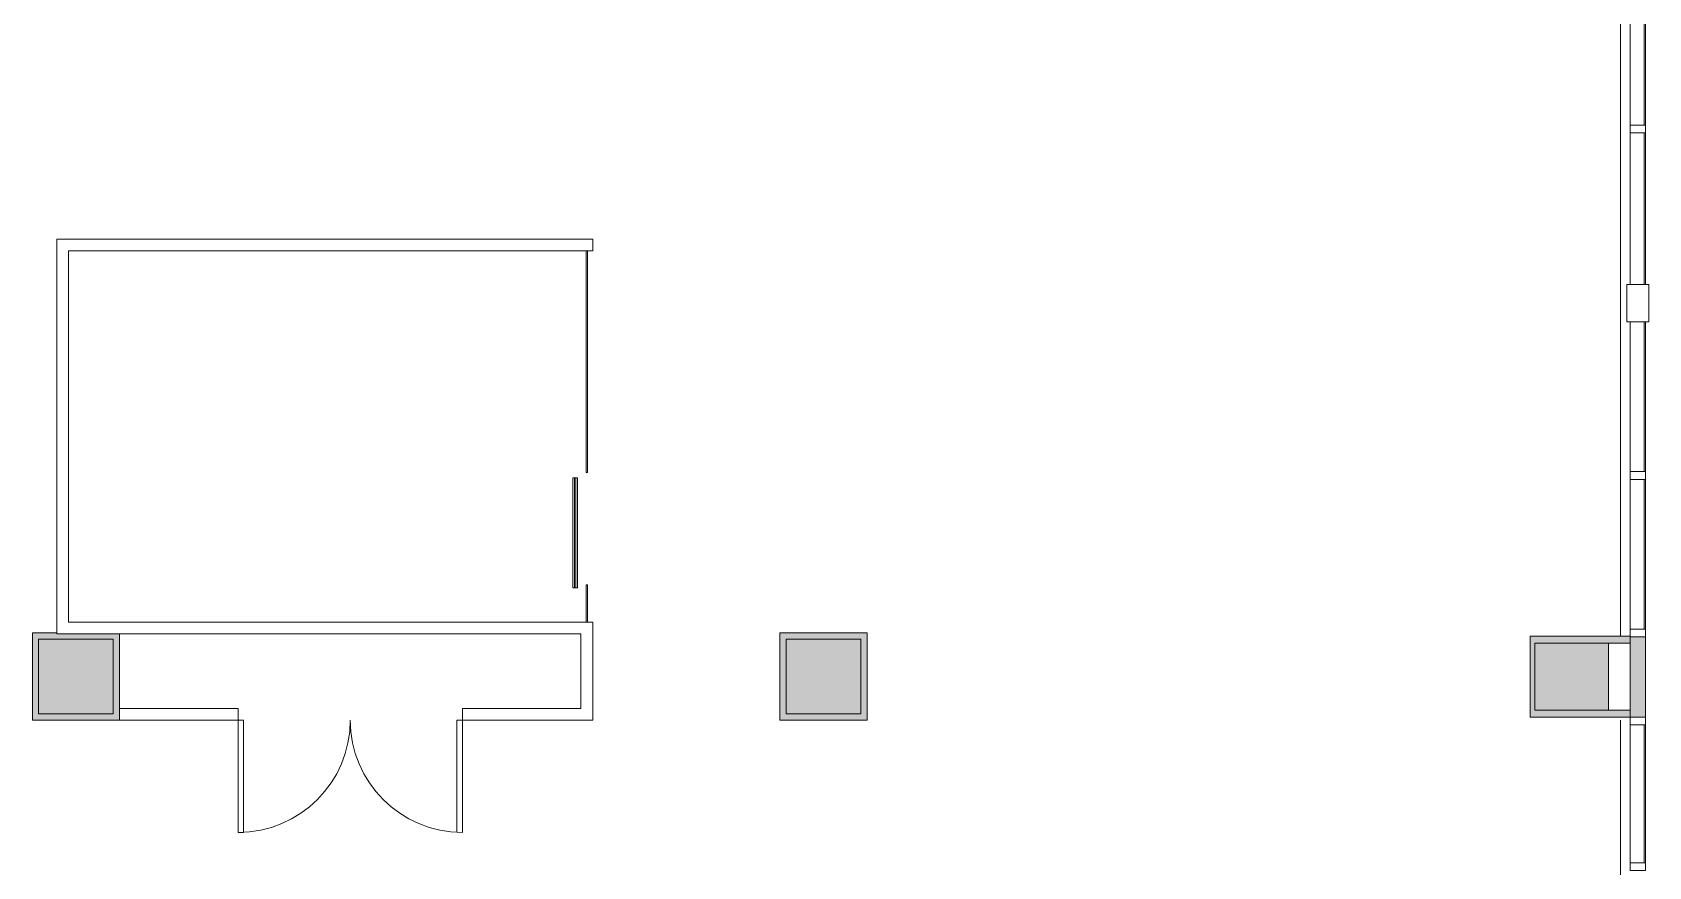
# Model space of a CAD drawing. Header units: inches. Extents: x 41 to 2820, y 110 to 1753.
# Drawn here: x 2230 to 2749, y 1187 to 1455 of the extents above; entities that cross this region are included whole.
import ezdxf

# ---------------------------------------------------------------- set-up
doc = ezdxf.new("R2010")
doc.units = ezdxf.units.IN
doc.header["$MEASUREMENT"] = 0
for name, color, linetype, lineweight in [('820 1st St NE_04_Clean_dwg', 8, 'Continuous', 9), ('A-DOOR', 31, 'Continuous', 13), ('A-DOOR-FRAM', 31, 'Continuous', 9), ('A-DOOR-GLAZ', 31, 'Continuous', 9), ('A-GLAZ-CURT', 52, 'Continuous', 9), ('I-WALL', 2, 'Continuous', 13), ('IRF-COLUMN', 7, 'Continuous', 9), ('IRF-COLUMN-HATCH', 7, 'Continuous', 9), ('IRF-WALL-FULL-HT', 7, 'Continuous', 9), ('IRF-WALL-FULL-HT-HATCH', 7, 'Continuous', 9), ('IRF-WINDOW', 7, 'Continuous', 9), ('S-COLS', 52, 'Continuous', 13)]:
    doc.layers.add(name, color=color, linetype=linetype, lineweight=lineweight)

# ---------------------------------------------------------------- blocks, each defined once
blk = doc.blocks.new('Concrete-Square-Column - 24 x 24-2599265-New Construction - Partition Plan')
at = {"layer": 'S-COLS', "lineweight": 9}
blk.add_hatch(color=55, dxfattribs=at).paths.add_polyline_path([(12, -12), (12, 12), (-12, 12), (-12, -12)], flags=0)
at = {"layer": 'S-COLS', "color": 250, "lineweight": 20}
for p, q in [((12, 12), (-12, 12)), ((-12, 12), (-12, -12)), ((12, -12), (12, 12)), ((-12, -12), (12, -12))]:
    blk.add_line(p, q, dxfattribs=at)
blk = doc.blocks.new('System Panel - Glazed-2882361-New Construction - Partition Plan')
at = {"layer": 'A-GLAZ-CURT', "color": 250, "lineweight": 20}
for p, q in [((6, 0.25), (-6, 0.25)), ((-6, 0.25), (-6, -0.25)), ((6, -0.25), (6, 0.25)), ((-6, -0.25), (6, -0.25))]:
    blk.add_line(p, q, dxfattribs=at)
blk = doc.blocks.new('CWDR_Single Sliding DOOR - 3_5_-2883162-New Construction - Partition Plan')
at = {"layer": 'A-DOOR-FRAM'}
for p, q in [((-19, 3.9375), (-19, 4.5)), ((-19, 4.5), (16.25, 4.5)), ((-19, 3), (-19, 3.5625)), ((16.25, 3), (-19, 3)), ((16.25, 3.9375), (16.25, 4.5)), ((16.25, 3), (16.25, 3.5625))]:
    blk.add_line(p, q, dxfattribs=at)
at = {"layer": 'A-DOOR-GLAZ', "color": 250, "lineweight": 20}
for p, q in [((16.25, 3.9375), (-19, 3.9375)), ((-19, 3.9375), (-19, 3.5625)), ((-19, 3.5625), (16.25, 3.5625)), ((16.25, 3.5625), (16.25, 3.9375))]:
    blk.add_line(p, q, dxfattribs=at)
blk = doc.blocks.new('System Panel - Glazed-2883163-New Construction - Partition Plan')
at = {"layer": 'A-GLAZ-CURT', "color": 250, "lineweight": 20}
for p, q in [((35.61, 0.25), (-35.61, 0.25)), ((-35.61, 0.25), (-35.61, -0.25)), ((35.61, -0.25), (35.61, 0.25)), ((-35.61, -0.25), (35.61, -0.25))]:
    blk.add_line(p, q, dxfattribs=at)
blk = doc.blocks.new('Double-Flush - 72_ x 96_-2883768-New Construction - Partition Plan')
at = {"layer": 'A-DOOR', "color": 250, "lineweight": 20}
for p, q in [((-36, -1.88), (-36, -37.88)), ((-36, -1.88), (-34.25, -1.88)), ((-34.25, -1.88), (-34.25, -37.88)), ((34.25, -1.88), (34.25, -37.83)), ((36, -1.88), (34.25, -1.88)), ((36, -1.88), (36, -37.88)), ((-36, -37.88), (-34.25, -37.88))]:
    blk.add_line(p, q, dxfattribs=at)
at = {"layer": 'A-DOOR', "lineweight": 9}
for centre, start, end in [((-36, -1.88), 270, 360), ((36, -1.88), 180, 270)]:
    blk.add_arc(centre, 36, start, end, dxfattribs=at)
blk = doc.blocks.new('820 1st St NE_04_Clean_dwg-2391440-New Construction - Partition Plan')
at = {"layer": 'IRF-COLUMN-HATCH'}
blk.add_hatch(color=256, dxfattribs=at).paths.add_polyline_path([(1312.77, 1237.32), (1336.41, 1237.32), (1336.41, 1258.82), (1312.77, 1258.82)], flags=0)
at = {"layer": 'IRF-WALL-FULL-HT-HATCH'}
h = blk.add_hatch(color=256, dxfattribs=at)
h.paths.add_polyline_path([(858.41, 1234.07), (858.41, 1261.82), (838.29, 1261.82), (838.29, 1262.07), (830.41, 1262.07), (830.41, 1234.07), (856.41, 1234.07)], flags=0)
h.paths.add_polyline_path([(856.41, 1236.07), (832.41, 1236.07), (832.41, 1260.07), (856.41, 1260.07), (856.41, 1237.82)], flags=0)
h = blk.add_hatch(color=256, dxfattribs=at)
h.paths.add_polyline_path([(1070.41, 1234.07), (1098.41, 1234.07), (1098.41, 1262.07), (1070.41, 1262.07), (1070.41, 1236.57)], flags=0)
h.paths.add_polyline_path([(1091.21, 1236.07), (1072.41, 1236.07), (1072.41, 1260.07), (1096.41, 1260.07), (1096.41, 1236.07)], flags=0)
for points in [[(1312.77, 1235.07), (1343.27, 1235.07), (1343.27, 1237.32), (1312.77, 1237.32), (1312.77, 1258.82), (1343.27, 1258.82), (1343.27, 1261.07), (1311.27, 1261.07), (1311.27, 1235.07)], [(1343.27, 1235.07), (1348.27, 1235.07), (1348.27, 1260.82), (1343.27, 1260.82), (1343.27, 1237.32)]]:
    blk.add_hatch(color=256, dxfattribs=at).paths.add_polyline_path(points, flags=0)
at = {"layer": 'IRF-COLUMN', "flags": 128}
blk.add_lwpolyline([(1312.77, 1258.82), (1312.77, 1237.32), (1336.41, 1237.32), (1336.41, 1258.82)], close=True, dxfattribs=at)
at = {"layer": 'IRF-WALL-FULL-HT'}
for p, q in [((858.41, 1237.82), (858.41, 1261.82)), ((1336.41, 1258.82), (1343.27, 1258.82)), ((1343.27, 1237.32), (1336.41, 1237.32))]:
    blk.add_line(p, q, dxfattribs=at)
at = {"layer": 'IRF-WALL-FULL-HT', "flags": 128}
for points in [[(838.29, 1262.07), (830.41, 1262.07), (830.41, 1234.07), (858.41, 1234.07)], [(1343.27, 1260.82), (1343.27, 1261.07), (1311.27, 1261.07), (1311.27, 1235.07), (1348.27, 1235.07), (1348.27, 1260.82), (1343.27, 1260.82), (1343.27, 1235.07), (1343.27, 1234.07)]]:
    blk.add_lwpolyline(points, dxfattribs=at)
blk.add_lwpolyline([(1098.41, 1262.07), (1070.41, 1262.07), (1070.41, 1234.07), (1098.41, 1234.07)], close=True, dxfattribs=at)
at = {"layer": 'IRF-WINDOW'}
for p, q in [((1340.27, 1261.07), (1340.27, 1475.07)), ((1347.77, 1473.69), (1347.77, 1425.07)), ((1345.52, 1425.07), (1346.02, 1425.07)), ((1346.02, 1422.57), (1345.52, 1422.57)), ((1347.77, 1422.57), (1347.77, 1373.94)), ((1347.77, 1361.94), (1347.77, 1313.88)), ((1348.27, 1263.32), (1348.27, 1361.94)), ((1345.52, 1313.88), (1346.02, 1313.88)), ((1346.02, 1311.38), (1345.52, 1311.38)), ((1347.77, 1311.38), (1347.77, 1263.32)), ((1340.27, 1021.07), (1340.27, 1234.07)), ((1347.77, 1232.57), (1347.77, 1188.32))]:
    blk.add_line(p, q, dxfattribs=at)
at = {"layer": 'IRF-WINDOW', "flags": 128}
for points in [[(1348.27, 1473.69), (1348.27, 1476.19), (1343.27, 1476.19), (1343.27, 1473.69), (1343.27, 1373.94)], [(1348.27, 1373.94), (1348.27, 1473.69), (1343.27, 1473.69)], [(1343.27, 1263.32), (1343.27, 1260.82), (1348.27, 1260.82), (1348.27, 1263.32), (1343.27, 1263.32), (1343.27, 1361.94)], [(1348.27, 1232.57), (1348.27, 1235.07), (1343.27, 1235.07), (1343.27, 1232.57), (1343.27, 1188.32), (1343.27, 1185.82), (1348.27, 1185.82), (1348.27, 1188.32), (1343.27, 1188.32)], [(1348.27, 1188.32), (1348.27, 1232.57), (1343.27, 1232.57)]]:
    blk.add_lwpolyline(points, dxfattribs=at)
for points in [[(1343.27, 1425.07), (1343.27, 1422.57), (1348.27, 1422.57), (1348.27, 1425.07)], [(1342.27, 1373.94), (1342.27, 1361.94), (1349.27, 1361.94), (1349.27, 1373.94)], [(1343.27, 1313.88), (1343.27, 1311.38), (1348.27, 1311.38), (1348.27, 1313.88)]]:
    blk.add_lwpolyline(points, close=True, dxfattribs=at)

msp = doc.modelspace()

# ---------------------------------------------------------------- linework, layer by layer
at = {"layer": 'I-WALL', "color": 250, "lineweight": 20}
for p, q in [((2237.62, 1388.53), (2237.62, 1261.82)), ((2409.62, 1388.53), (2237.62, 1388.53)), ((2409.62, 1384.78), (2409.62, 1388.53)), ((2241.37, 1265.57), (2241.37, 1384.78)), ((2241.37, 1384.78), (2409.62, 1384.78)), ((2237.62, 1261.82), (2405.87, 1261.82)), ((2409.62, 1265.57), (2241.37, 1265.57)), ((2405.87, 1261.82), (2405.87, 1237.82)), ((2409.62, 1234.07), (2409.62, 1265.57)), ((2295.81, 1237.82), (2257.75, 1237.82)), ((2257.75, 1237.82), (2257.75, 1234.07)), ((2295.81, 1234.07), (2295.81, 1237.82)), ((2405.87, 1237.82), (2367.81, 1237.82)), ((2367.81, 1237.82), (2367.81, 1234.07)), ((2257.75, 1234.07), (2295.81, 1234.07)), ((2367.81, 1234.07), (2409.62, 1234.07))]:
    msp.add_line(p, q, dxfattribs=at)

# ---------------------------------------------------------------- block references
at = {"layer": '820 1st St NE_04_Clean_dwg', "color": 7}
msp.add_blockref('820 1st St NE_04_Clean_dwg-2391440-New Construction - Partition Plan', (1399.34, 0), dxfattribs=at)
at = {"layer": 'A-DOOR', "rotation": 89.99999999999993}
msp.add_blockref('CWDR_Single Sliding DOOR - 3_5_-2883162-New Construction - Partition Plan', (2407.75, 1295.57), dxfattribs=at)
at = {"layer": 'A-DOOR'}
msp.add_blockref('Double-Flush - 72_ x 96_-2883768-New Construction - Partition Plan', (2331.81, 1235.94), dxfattribs=at)
at = {"layer": 'A-GLAZ-CURT', "rotation": 89.99999999999993}
for name, p in [('System Panel - Glazed-2883163-New Construction - Partition Plan', (2407.75, 1349.17)), ('System Panel - Glazed-2882361-New Construction - Partition Plan', (2407.75, 1271.57))]:
    msp.add_blockref(name, p, dxfattribs=at)
at = {"layer": 'S-COLS', "lineweight": 9}
for p in [(2243.75, 1248.07), (2483.75, 1248.07)]:
    msp.add_blockref('Concrete-Square-Column - 24 x 24-2599265-New Construction - Partition Plan', p, dxfattribs=at)

doc.saveas('drawing.dxf')
